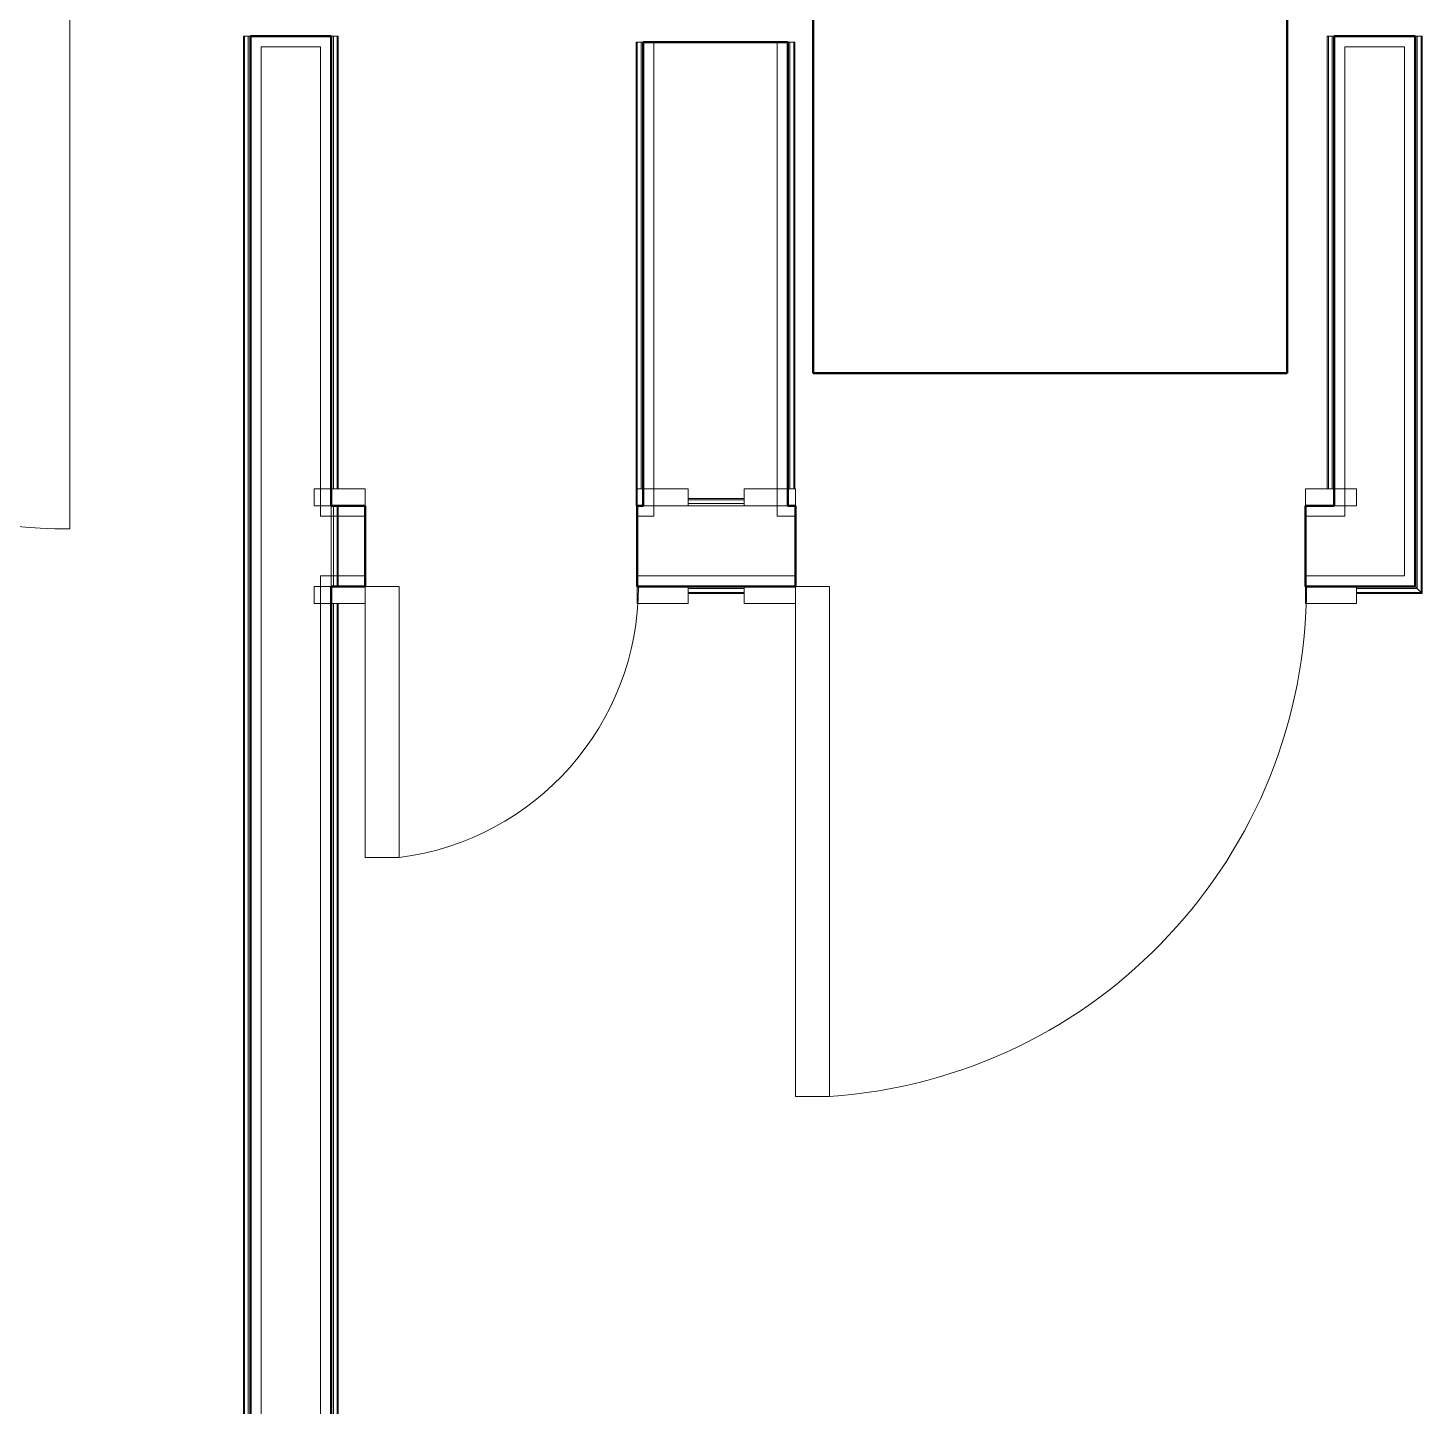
# Model space of a CAD drawing. Header units: inches. Extents: x -4235 to -464, y 9706 to 12425.
# Drawn here: x -3065.1 to -2983.1, y 10732.3 to 10813.4 of the extents above; entities that cross this region are included whole.
import ezdxf

# ---------------------------------------------------------------- set-up
doc = ezdxf.new("R2010")
doc.units = ezdxf.units.IN
doc.header["$MEASUREMENT"] = 0
for name, color, linetype, lineweight in [('0-1', 7, 'Continuous', 5), ('0-2', 10, 'Continuous', 9), ('A-DOOR-1', 7, 'Continuous', 9), ('A-DOOR-2', 90, 'Continuous', 20), ('A-DOOR-4', 31, 'Continuous', 9), ('A-DOOR-6', 31, 'Continuous', 20), ('A-DOOR-FRAM', 31, 'Continuous', 20), ('A-DOOR-FRAM-1', 90, 'Continuous', 20), ('A-DOOR-FRAM-2', 31, 'Continuous', 9), ('A-DOOR-GLAZ', 31, 'Continuous', 9), ('A-GENM', 5, 'Continuous', 9), ('A-GENM-5', 5, 'Continuous', 50), ('A-WALL-1', 250, 'Continuous', 50), ('A-WALL-2', 50, 'Continuous', 13), ('A-WALL-3', 10, 'Continuous', 9), ('A-WALL-4', 254, 'Continuous', 9), ('A-WALL-5', 7, 'Continuous', 9), ('I-WALL-1', 250, 'Continuous', 50), ('I-WALL-2', 10, 'Continuous', 9), ('I-WALL-3', 254, 'Continuous', 9), ('I-WALL-4', 7, 'Continuous', 9)]:
    doc.layers.add(name, color=color, linetype=linetype, lineweight=lineweight)

# ---------------------------------------------------------------- blocks, each defined once
blk = doc.blocks.new('Basic Wall _ INT - W4BØF - _5_8 GYP - 2X4 WOOD_BATT_ - 5_8 GYP_ - ___-2682874-BACKGROUND - 1ST FLOOR')
at = {"layer": 'A-WALL-4'}
for p, q in [((-3052.372, 10812.889), (-3052.434, 10812.889)), ((-3052.226, 10812.889), (-3052.372, 10812.889)), ((-3052.372, 10661.714), (-3052.372, 10812.889)), ((-3052.16, 10812.889), (-3052.222, 10812.889)), ((-3052.021, 10812.889), (-3052.044, 10812.889)), ((-3052.021, 10812.889), (-3052.021, 10661.714))]:
    blk.add_line(p, q, dxfattribs=at)
at = {"layer": 'A-WALL-5'}
for p, q in [((-3052.434, 10812.889), (-3052.146, 10812.889)), ((-3052.434, 10661.714), (-3052.434, 10812.889)), ((-3052.146, 10812.889), (-3052.146, 10661.714)), ((-3052.146, 10812.889), (-3052.063, 10812.889)), ((-3052.063, 10812.889), (-3052.021, 10812.889))]:
    blk.add_line(p, q, dxfattribs=at)
blk = doc.blocks.new('Basic Wall _ INT - W4BØF - _5_8 GYP - 2X4 WOOD_BATT_ - 5_8 GYP_ - ___-2682873-BACKGROUND - 1ST FLOOR')
at = {"layer": 'A-WALL-3'}
for p, q in [((-3047.271, 10785.264), (-3047.271, 10780.514)), ((-3046.919, 10780.514), (-3046.919, 10785.264))]:
    blk.add_line(p, q, dxfattribs=at)
at = {"layer": 'A-WALL-4'}
for p, q in [((-3047.247, 10812.889), (-3047.271, 10812.889)), ((-3047.271, 10812.889), (-3047.271, 10786.273)), ((-3047.069, 10812.889), (-3047.131, 10812.889)), ((-3046.919, 10812.889), (-3047.065, 10812.889)), ((-3046.857, 10812.889), (-3046.919, 10812.889)), ((-3046.919, 10786.273), (-3046.919, 10812.889)), ((-3047.146, 10784.678), (-3047.146, 10785.264)), ((-3046.857, 10780.514), (-3046.857, 10785.264)), ((-3047.146, 10780.553), (-3047.146, 10784.639)), ((-3047.271, 10779.514), (-3047.271, 10661.714)), ((-3046.919, 10661.714), (-3046.919, 10779.514))]:
    blk.add_line(p, q, dxfattribs=at)
at = {"layer": 'A-WALL-5'}
for p, q in [((-3047.271, 10812.889), (-3047.228, 10812.889)), ((-3047.228, 10812.889), (-3047.146, 10812.889)), ((-3047.146, 10786.273), (-3047.146, 10812.889)), ((-3047.146, 10812.889), (-3046.857, 10812.889)), ((-3046.857, 10786.273), (-3046.857, 10812.889)), ((-3047.146, 10661.714), (-3047.146, 10779.514)), ((-3046.857, 10661.714), (-3046.857, 10779.514))]:
    blk.add_line(p, q, dxfattribs=at)
blk = doc.blocks.new('Basic Wall _ INT - W4BØF - _5_8 GYP - 2X4 WOOD_BATT_ - 5_8 GYP_ - ___-3240540-BACKGROUND - 1ST FLOOR')
at = {"layer": 'A-WALL-4'}
for p, q in [((-2988.625, 10812.889), (-2988.687, 10812.889)), ((-2988.479, 10812.889), (-2988.625, 10812.889)), ((-2988.625, 10786.273), (-2988.625, 10812.889)), ((-2988.414, 10812.889), (-2988.476, 10812.889)), ((-2988.274, 10812.889), (-2988.298, 10812.889)), ((-2988.274, 10812.889), (-2988.274, 10786.273))]:
    blk.add_line(p, q, dxfattribs=at)
at = {"layer": 'A-WALL-5'}
for p, q in [((-2988.687, 10812.889), (-2988.399, 10812.889)), ((-2988.687, 10786.273), (-2988.687, 10812.889)), ((-2988.399, 10812.889), (-2988.399, 10786.273)), ((-2988.399, 10812.889), (-2988.317, 10812.889)), ((-2988.317, 10812.889), (-2988.274, 10812.889))]:
    blk.add_line(p, q, dxfattribs=at)
blk = doc.blocks.new('Basic Wall _ INT - W4BØF - _5_8 GYP - 2X4 WOOD_BATT_ - 5_8 GYP_ - ___-3240541-BACKGROUND - 1ST FLOOR')
at = {"layer": 'A-WALL-3'}
for p, q in [((-2983.524, 10780.514), (-2983.5, 10780.49)), ((-2983.384, 10780.374), (-2983.322, 10780.313)), ((-2983.318, 10780.309), (-2983.173, 10780.163)), ((-2983.173, 10780.163), (-2983.11, 10780.101))]:
    blk.add_line(p, q, dxfattribs=at)
at = {"layer": 'A-WALL-4'}
for p, q in [((-2983.5, 10812.889), (-2983.524, 10812.889)), ((-2983.524, 10812.889), (-2983.524, 10780.514)), ((-2983.322, 10812.889), (-2983.384, 10812.889)), ((-2983.173, 10812.889), (-2983.318, 10812.889)), ((-2983.11, 10812.889), (-2983.173, 10812.889)), ((-2983.173, 10780.163), (-2983.173, 10812.889))]:
    blk.add_line(p, q, dxfattribs=at)
at = {"layer": 'A-WALL-5'}
for p, q in [((-2983.524, 10812.889), (-2983.481, 10812.889)), ((-2983.481, 10812.889), (-2983.399, 10812.889)), ((-2983.399, 10780.389), (-2983.399, 10812.889)), ((-2983.399, 10812.889), (-2983.11, 10812.889)), ((-2983.11, 10780.101), (-2983.11, 10812.889))]:
    blk.add_line(p, q, dxfattribs=at)
at = {"layer": 'A-WALL-5', "flags": 128}
for points in [[(-2983.399, 10780.389), (-2983.402, 10780.392), (-2983.41, 10780.4), (-2983.423, 10780.413), (-2983.44, 10780.43), (-2983.46, 10780.45), (-2983.481, 10780.472)], [(-2983.11, 10780.101), (-2983.23, 10780.22), (-2983.321, 10780.312), (-2983.379, 10780.37), (-2983.399, 10780.389)]]:
    blk.add_lwpolyline(points, dxfattribs=at)
blk = doc.blocks.new('Basic Wall _ INT - W4BØF - _5_8 GYP - 2X4 WOOD_BATT_ - 5_8 GYP_ - ___-3240542-BACKGROUND - 1ST FLOOR')
at = {"layer": 'A-WALL-3'}
for p, q in [((-3026.271, 10785.616), (-3022.974, 10785.616)), ((-3022.974, 10785.264), (-3026.271, 10785.264))]:
    blk.add_line(p, q, dxfattribs=at)
at = {"layer": 'A-WALL-4'}
for p, q in [((-3026.271, 10785.678), (-3022.974, 10785.678)), ((-3022.974, 10785.389), (-3026.271, 10785.389))]:
    blk.add_line(p, q, dxfattribs=at)
blk = doc.blocks.new('Basic Wall _ INT - W4BØF - _5_8 GYP - 2X4 WOOD_BATT_ - 5_8 GYP_ - ___-3240543-BACKGROUND - 1ST FLOOR')
at = {"layer": 'A-WALL-3'}
for p, q in [((-3026.271, 10780.514), (-3029.271, 10780.514)), ((-3019.974, 10780.514), (-3022.974, 10780.514)), ((-2983.5, 10780.49), (-2983.524, 10780.514)), ((-2983.322, 10780.313), (-2983.384, 10780.374)), ((-2983.173, 10780.163), (-2983.318, 10780.309)), ((-2983.11, 10780.101), (-2983.173, 10780.163))]:
    blk.add_line(p, q, dxfattribs=at)
at = {"layer": 'A-WALL-4'}
for p, q in [((-3022.974, 10780.514), (-3026.271, 10780.514)), ((-3026.271, 10780.163), (-3022.974, 10780.163)), ((-2983.524, 10780.514), (-2986.974, 10780.514)), ((-2986.974, 10780.163), (-2983.173, 10780.163))]:
    blk.add_line(p, q, dxfattribs=at)
at = {"layer": 'A-WALL-5'}
for p, q in [((-3026.271, 10780.389), (-3022.974, 10780.389)), ((-3026.271, 10780.101), (-3022.974, 10780.101)), ((-2986.974, 10780.389), (-2983.399, 10780.389)), ((-2986.974, 10780.101), (-2983.11, 10780.101))]:
    blk.add_line(p, q, dxfattribs=at)
at = {"layer": 'A-WALL-5', "flags": 128}
for points in [[(-2983.481, 10780.472), (-2983.46, 10780.45), (-2983.44, 10780.43), (-2983.423, 10780.413), (-2983.41, 10780.4), (-2983.402, 10780.392), (-2983.399, 10780.389)], [(-2983.399, 10780.389), (-2983.379, 10780.37), (-2983.321, 10780.312), (-2983.23, 10780.22), (-2983.11, 10780.101)]]:
    blk.add_lwpolyline(points, dxfattribs=at)
blk = doc.blocks.new('SWING - SINGLE - FLUSH - 30_ x 80_ - MAGIC PAK DOOR - ACOUSTICAL SEAL-3199413-BACKGROUND - 1ST FLOOR')
at = {"layer": 'A-DOOR-1'}
blk.add_arc((15, 2.375), 30.067, 93.81407, 180, dxfattribs=at)
at = {"layer": 'A-DOOR-2'}
for p, q in [((13, 2.375), (13, 32.375)), ((15, 32.375), (13, 32.375)), ((15, 2.375), (15, 32.375)), ((15, 2.375), (13, 2.375))]:
    blk.add_line(p, q, dxfattribs=at)
at = {"layer": 'A-DOOR-FRAM-1'}
for p, q in [((-15, 3.375), (-18, 3.375)), ((-18, 3.375), (-18, 2.375)), ((-15, 2.375), (-15, 3.375)), ((18, 3.375), (15, 3.375)), ((15, 3.375), (15, 2.375)), ((18, 2.375), (18, 3.375)), ((-18, 2.375), (-15, 2.375)), ((15, 2.375), (18, 2.375)), ((-15, -2.375), (-18, -2.375)), ((-18, -2.375), (-18, -3.375)), ((-15, -3.375), (-15, -2.375)), ((18, -2.375), (15, -2.375)), ((15, -2.375), (15, -3.375)), ((18, -3.375), (18, -2.375)), ((-18, -3.375), (-15, -3.375)), ((15, -3.375), (18, -3.375))]:
    blk.add_line(p, q, dxfattribs=at)
blk = doc.blocks.new('SWING - SINGLE - FLUSH - 1-4 X 6-8 PASSAGE-3199417-BACKGROUND - 1ST FLOOR')
at = {"layer": 'A-DOOR-1'}
blk.add_arc((8, 2.375), 16.067, 97.15084, 180, dxfattribs=at)
at = {"layer": 'A-DOOR-2'}
for p, q in [((6, 2.375), (6, 18.317)), ((8, 18.317), (6, 18.317)), ((8, 2.375), (8, 18.317)), ((8, 2.375), (6, 2.375))]:
    blk.add_line(p, q, dxfattribs=at)
at = {"layer": 'A-DOOR-FRAM-1'}
for p, q in [((-8, 3.375), (-11, 3.375)), ((-11, 3.375), (-11, 2.375)), ((-8, 2.375), (-8, 3.375)), ((11, 3.375), (8, 3.375)), ((8, 3.375), (8, 2.375)), ((11, 2.375), (11, 3.375)), ((-11, 2.375), (-8, 2.375)), ((8, 2.375), (11, 2.375)), ((-8, -2.375), (-11, -2.375)), ((-11, -2.375), (-11, -3.375)), ((-8, -3.375), (-8, -2.375)), ((11, -2.375), (8, -2.375)), ((8, -2.375), (8, -3.375)), ((11, -3.375), (11, -2.375)), ((-11, -3.375), (-8, -3.375)), ((8, -3.375), (11, -3.375))]:
    blk.add_line(p, q, dxfattribs=at)
blk = doc.blocks.new('Basic Wall _ INT - W8BØF - _5_8 GYP - 2X8 WOOD_BATT_ - 5_8 GYP_ - ___-3240545-BACKGROUND - 1ST FLOOR')
at = {"layer": 'I-WALL-3'}
for p, q in [((-3020.396, 10812.539), (-3020.42, 10812.539)), ((-3020.42, 10786.273), (-3020.42, 10812.539)), ((-3020.218, 10812.539), (-3020.28, 10812.539)), ((-3020.069, 10812.539), (-3020.214, 10812.539)), ((-3020.006, 10812.539), (-3020.069, 10812.539)), ((-3020.069, 10812.539), (-3020.069, 10786.273))]:
    blk.add_line(p, q, dxfattribs=at)
at = {"layer": 'I-WALL-4'}
for p, q in [((-3020.42, 10812.539), (-3020.377, 10812.539)), ((-3020.377, 10812.539), (-3020.295, 10812.539)), ((-3020.295, 10786.273), (-3020.295, 10812.539)), ((-3020.295, 10812.539), (-3020.006, 10812.539)), ((-3020.006, 10812.539), (-3020.006, 10786.273))]:
    blk.add_line(p, q, dxfattribs=at)
blk = doc.blocks.new('Basic Wall _ INT - W8BØF - _5_8 GYP - 2X8 WOOD_BATT_ - 5_8 GYP_ - ___-3240544-BACKGROUND - 1ST FLOOR')
at = {"layer": 'I-WALL-3'}
for p, q in [((-3029.271, 10812.539), (-3029.334, 10812.539)), ((-3029.126, 10812.539), (-3029.271, 10812.539)), ((-3029.271, 10812.539), (-3029.271, 10786.273)), ((-3029.06, 10812.539), (-3029.122, 10812.539)), ((-3028.92, 10812.539), (-3028.944, 10812.539)), ((-3028.92, 10786.273), (-3028.92, 10812.539)), ((-3029.334, 10785.264), (-3029.271, 10785.264))]:
    blk.add_line(p, q, dxfattribs=at)
at = {"layer": 'I-WALL-4'}
for p, q in [((-3029.334, 10812.539), (-3029.045, 10812.539)), ((-3029.334, 10812.539), (-3029.334, 10785.264)), ((-3029.045, 10812.539), (-3029.045, 10786.273)), ((-3029.045, 10812.539), (-3028.963, 10812.539)), ((-3028.963, 10812.539), (-3028.92, 10812.539)), ((-3029.268, 10785.264), (-3029.334, 10785.264))]:
    blk.add_line(p, q, dxfattribs=at)
blk = doc.blocks.new('CTR - 1st Phase - Unit Layouts_rvt-1-BACKGROUND - 1ST FLOOR')
at = {"layer": 'A-WALL-1'}
for p, q in [((-3052.021, 10812.889), (-3052.021, 10658.714)), ((-3051.396, 10812.889), (-3052.021, 10812.889)), ((-3047.896, 10812.889), (-3051.396, 10812.889)), ((-3047.271, 10812.889), (-3047.896, 10812.889)), ((-3047.271, 10785.264), (-3047.271, 10812.889)), ((-2988.274, 10812.889), (-2988.274, 10785.264)), ((-2987.649, 10812.889), (-2988.274, 10812.889)), ((-2984.149, 10812.889), (-2987.649, 10812.889)), ((-2983.524, 10812.889), (-2984.149, 10812.889)), ((-2983.524, 10780.514), (-2983.524, 10812.889)), ((-3045.271, 10785.264), (-3047.271, 10785.264)), ((-3045.271, 10780.514), (-3045.271, 10785.264)), ((-3028.92, 10785.264), (-3029.271, 10785.264)), ((-3029.271, 10785.264), (-3029.271, 10780.514)), ((-3019.974, 10785.264), (-3020.42, 10785.264)), ((-3019.974, 10780.514), (-3019.974, 10785.264)), ((-2988.274, 10785.264), (-2989.974, 10785.264)), ((-2989.974, 10785.264), (-2989.974, 10780.514)), ((-3047.271, 10658.714), (-3047.271, 10780.514)), ((-3047.271, 10780.514), (-3045.271, 10780.514)), ((-3029.271, 10780.514), (-3019.974, 10780.514)), ((-2989.974, 10780.514), (-2988.274, 10780.514)), ((-2988.274, 10780.514), (-2984.149, 10780.514)), ((-2984.149, 10780.514), (-2983.524, 10780.514))]:
    blk.add_line(p, q, dxfattribs=at)
at = {"layer": 'A-WALL-2'}
for p, q in [((-3051.396, 10658.714), (-3051.396, 10812.264)), ((-3047.896, 10812.264), (-3051.396, 10812.264)), ((-3047.896, 10784.639), (-3047.896, 10812.264)), ((-3028.295, 10812.539), (-3028.295, 10785.264)), ((-3021.045, 10812.539), (-3021.045, 10785.264)), ((-2987.649, 10784.639), (-2987.649, 10812.264)), ((-2984.149, 10812.264), (-2987.649, 10812.264)), ((-2984.149, 10781.139), (-2984.149, 10812.264)), ((-3028.295, 10784.639), (-3028.295, 10785.264)), ((-3021.045, 10784.639), (-3021.045, 10785.264)), ((-3047.271, 10784.639), (-3047.896, 10784.639)), ((-3047.271, 10784.639), (-3045.271, 10784.639)), ((-3029.271, 10784.639), (-3028.295, 10784.639)), ((-3021.045, 10784.639), (-3019.974, 10784.639)), ((-2989.974, 10784.639), (-2988.274, 10784.639)), ((-2987.649, 10784.639), (-2988.274, 10784.639)), ((-3047.896, 10658.714), (-3047.896, 10781.139)), ((-3047.271, 10781.139), (-3047.896, 10781.139)), ((-3047.271, 10781.139), (-3045.271, 10781.139)), ((-3029.271, 10781.139), (-3019.974, 10781.139)), ((-2989.974, 10781.139), (-2988.274, 10781.139)), ((-2987.649, 10781.139), (-2988.274, 10781.139)), ((-2984.149, 10781.139), (-2987.649, 10781.139))]:
    blk.add_line(p, q, dxfattribs=at)
at = {"layer": 'A-WALL-3'}
for p, q in [((-3052.021, 10812.889), (-3052.021, 10661.714)), ((-3047.271, 10786.273), (-3047.271, 10812.889)), ((-2988.274, 10812.889), (-2988.274, 10786.273)), ((-2983.524, 10780.514), (-2983.524, 10812.889)), ((-3029.271, 10780.514), (-3026.271, 10780.514)), ((-3026.271, 10780.514), (-3022.974, 10780.514)), ((-3022.974, 10780.514), (-3019.974, 10780.514)), ((-2983.524, 10780.514), (-2986.974, 10780.514)), ((-3047.271, 10661.714), (-3047.271, 10779.514))]:
    blk.add_line(p, q, dxfattribs=at)
at = {"layer": 'A-WALL-4'}
for p, q in [((-3052.021, 10812.889), (-3047.271, 10812.889)), ((-2988.274, 10812.889), (-2983.524, 10812.889)), ((-3045.271, 10785.264), (-3045.271, 10780.514)), ((-3029.271, 10780.514), (-3029.271, 10785.264)), ((-3019.974, 10785.264), (-3019.974, 10780.514)), ((-2989.974, 10780.514), (-2989.974, 10785.264))]:
    blk.add_line(p, q, dxfattribs=at)
at = {"layer": 'I-WALL-1'}
for p, q in [((-3020.42, 10812.539), (-3028.92, 10812.539)), ((-3028.92, 10812.539), (-3028.92, 10785.264)), ((-3020.42, 10785.264), (-3020.42, 10812.539))]:
    blk.add_line(p, q, dxfattribs=at)
at = {"layer": 'I-WALL-2'}
for p, q in [((-3028.92, 10812.539), (-3028.92, 10786.273)), ((-3020.42, 10786.273), (-3020.42, 10812.539))]:
    blk.add_line(p, q, dxfattribs=at)
at = {"layer": 'I-WALL-3'}
blk.add_line((-3028.92, 10812.539), (-3020.42, 10812.539), dxfattribs=at)
at = {"layer": '0-2'}
for name in ['Basic Wall _ INT - W4BØF - _5_8 GYP - 2X4 WOOD_BATT_ - 5_8 GYP_ - ___-2682874-BACKGROUND - 1ST FLOOR', 'Basic Wall _ INT - W4BØF - _5_8 GYP - 2X4 WOOD_BATT_ - 5_8 GYP_ - ___-2682873-BACKGROUND - 1ST FLOOR', 'Basic Wall _ INT - W4BØF - _5_8 GYP - 2X4 WOOD_BATT_ - 5_8 GYP_ - ___-3240540-BACKGROUND - 1ST FLOOR', 'Basic Wall _ INT - W4BØF - _5_8 GYP - 2X4 WOOD_BATT_ - 5_8 GYP_ - ___-3240541-BACKGROUND - 1ST FLOOR', 'Basic Wall _ INT - W8BØF - _5_8 GYP - 2X8 WOOD_BATT_ - 5_8 GYP_ - ___-3240544-BACKGROUND - 1ST FLOOR', 'Basic Wall _ INT - W8BØF - _5_8 GYP - 2X8 WOOD_BATT_ - 5_8 GYP_ - ___-3240545-BACKGROUND - 1ST FLOOR', 'Basic Wall _ INT - W4BØF - _5_8 GYP - 2X4 WOOD_BATT_ - 5_8 GYP_ - ___-3240542-BACKGROUND - 1ST FLOOR', 'Basic Wall _ INT - W4BØF - _5_8 GYP - 2X4 WOOD_BATT_ - 5_8 GYP_ - ___-3240543-BACKGROUND - 1ST FLOOR']:
    blk.add_blockref(name, (0, 0), dxfattribs=at)
at = {"layer": '0-2', "rotation": 180}
for name, p in [('SWING - SINGLE - FLUSH - 1-4 X 6-8 PASSAGE-3199417-BACKGROUND - 1ST FLOOR', (-3037.271, 10782.889)), ('SWING - SINGLE - FLUSH - 30_ x 80_ - MAGIC PAK DOOR - ACOUSTICAL SEAL-3199413-BACKGROUND - 1ST FLOOR', (-3004.974, 10782.889))]:
    blk.add_blockref(name, p, dxfattribs=at)
blk = doc.blocks.new('Door-Inswing-Andersen-400_Series-Single - 3_ 0-1_8_ x 7_ 11 1_2_ - 1ST FLOOR-2896373-BACKGROUND - 1ST FLOOR')
at = {"layer": 'A-DOOR-4'}
blk.add_line((16.875, -0.531), (16.875, -34.281), dxfattribs=at)
blk.add_arc((16.875, -0.531), 33.75, 180, 270, dxfattribs=at)
at = {"layer": 'A-DOOR-6'}
for p, q in [((-16.259, 1.187), (-16.259, 0.542)), ((-16.259, 1.187), (-12.437, 1.187)), ((-12.437, 0.875), (-12.468, 1.187)), ((12.437, 1.187), (-12.437, 1.187)), ((-12.437, 0.781), (-12.437, 0.875)), ((16.259, 1.187), (12.437, 1.187)), ((12.437, 0.875), (12.468, 1.187)), ((12.437, 0.781), (12.437, 0.875)), ((16.259, 1.187), (16.259, 0.542)), ((-16.259, 0.542), (-16.875, 0.531)), ((-16.875, 0.531), (-16.875, -0.531)), ((-13.187, 0.781), (-12.437, 0.781)), ((-13.187, -0.531), (-13.187, 0.781)), ((-12.437, 0.031), (-13.187, 0.031)), ((-12.437, -0.031), (-12.437, 0.031)), ((13.187, 0.781), (12.437, 0.781)), ((12.437, 0.031), (13.187, 0.031)), ((12.437, -0.031), (12.437, 0.031)), ((13.187, -0.531), (13.187, 0.781)), ((16.259, 0.542), (16.875, 0.531)), ((16.875, 0.531), (16.875, -0.531)), ((-16.875, -0.531), (-12.437, -0.531)), ((-13.187, -0.469), (-12.674, -0.469)), ((-13.187, -0.531), (-13.187, -0.469)), ((-12.674, -0.469), (-12.468, -0.217)), ((-12.468, -0.217), (-12.437, -0.031)), ((12.437, -0.531), (-12.437, -0.531)), ((12.468, -0.217), (12.437, -0.031)), ((16.875, -0.531), (12.437, -0.531)), ((12.674, -0.469), (12.468, -0.217)), ((13.187, -0.469), (12.674, -0.469)), ((13.187, -0.531), (13.187, -0.469))]:
    blk.add_line(p, q, dxfattribs=at)
at = {"layer": 'A-DOOR-FRAM'}
for p, q in [((18.062, 5.219), (-18.062, 5.219)), ((-18.062, 5.219), (-18.062, 4.312)), ((18.062, 4.312), (18.062, 5.219)), ((-18.062, 4.875), (-18.062, -1)), ((-18.062, 4.875), (-17.031, 4.875)), ((-18.062, 4.312), (-18.062, -1)), ((-17.031, 3.753), (-17.031, 4.875)), ((17.031, 3.753), (17.031, 4.875)), ((18.062, 4.875), (17.031, 4.875)), ((18.062, 4.875), (18.062, -1)), ((18.062, -1), (18.062, 4.312)), ((-19.688, 3.562), (-18.062, 3.562)), ((-16.688, 3.513), (-17.031, 3.753)), ((-16.688, 2.512), (-16.688, 3.513)), ((16.687, 3.513), (17.031, 3.753)), ((16.687, 2.512), (16.687, 3.513)), ((19.687, 3.562), (18.062, 3.562)), ((-16, 2.356), (-16.688, 2.512)), ((16, 2.356), (16.687, 2.512)), ((-16, 1.219), (-16, 2.356)), ((16, 1.219), (16, 2.356)), ((-16.453, 0.782), (-16.453, 1.219)), ((-16.453, 1.219), (-16, 1.219)), ((16.453, 1.219), (16, 1.219)), ((16.453, 0.782), (16.453, 1.219)), ((-17.031, 0.782), (-16.453, 0.782)), ((-17.031, -1), (-17.031, 0.782)), ((17.031, 0.782), (16.453, 0.782)), ((17.031, -1), (17.031, 0.782)), ((-17.687, -1), (-18.062, -1)), ((-18.062, -1), (-17.031, -1)), ((-18.062, -1), (-17.938, -1)), ((-17.313, -1), (17.312, -1)), ((18.062, -1), (17.031, -1)), ((17.937, -1), (18.062, -1))]:
    blk.add_line(p, q, dxfattribs=at)
at = {"layer": 'A-DOOR-FRAM-2'}
for p, q in [((-17.313, -1), (-17.938, -1)), ((-17.938, -1), (-17.938, -4.313)), ((-17.313, -4.313), (-17.313, -1)), ((17.937, -1), (17.312, -1)), ((17.312, -1), (17.312, -4.313)), ((17.937, -4.313), (17.937, -1)), ((-17.938, -4.313), (-17.313, -4.313)), ((17.312, -4.313), (17.937, -4.313))]:
    blk.add_line(p, q, dxfattribs=at)
at = {"layer": 'A-DOOR-GLAZ'}
for p, q in [((-12.437, 0.625), (-13.187, 0.625)), ((-13.187, 0.187), (-12.437, 0.187)), ((-12.977, 0.625), (-12.977, 0.187)), ((12.437, 0.781), (-12.437, 0.781)), ((12.437, 0.625), (-12.437, 0.625)), ((12.437, 0.187), (-12.437, 0.187)), ((12.437, 0.031), (-12.437, 0.031)), ((12.437, 0.625), (13.187, 0.625)), ((13.187, 0.187), (12.437, 0.187)), ((12.977, 0.625), (12.977, 0.187))]:
    blk.add_line(p, q, dxfattribs=at)
blk = doc.blocks.new('V-Series_EWC4_SPVU_RFA_2015 - 1ST FLOOR-2484708-BACKGROUND - 1ST FLOOR')
at = {"layer": 'A-GENM'}
for p, q in [((-3131.332, 12089.689), (-3128.535, 12089.689)), ((-3128.035, 12089.689), (-3125.05, 12089.689)), ((-3124.55, 12089.689), (-3121.566, 12089.689)), ((-3121.066, 12089.689), (-3118.082, 12089.689)), ((-3117.582, 12089.689), (-3114.597, 12089.689)), ((-3114.097, 12089.689), (-3111.113, 12089.689)), ((-3110.613, 12089.689), (-3107.628, 12089.689)), ((-3107.128, 12089.689), (-3104.332, 12089.689))]:
    blk.add_line(p, q, dxfattribs=at)
at = {"layer": 'A-GENM-5'}
for p, q in [((-3131.769, 12090.689), (-3132.332, 12090.689)), ((-3132.332, 12090.689), (-3132.332, 12089.689)), ((-3103.894, 12090.689), (-3131.769, 12090.689)), ((-3131.769, 12090.689), (-3131.769, 12089.689)), ((-3131.769, 12089.689), (-3131.769, 12090.689)), ((-3103.894, 12089.689), (-3103.894, 12090.689)), ((-3103.332, 12090.689), (-3103.894, 12090.689)), ((-3103.894, 12090.689), (-3103.894, 12089.689)), ((-3103.332, 12089.689), (-3103.332, 12090.689)), ((-3132.332, 12089.689), (-3131.769, 12089.689)), ((-3131.769, 12089.689), (-3103.894, 12089.689)), ((-3131.769, 12089.689), (-3131.769, 12060.252)), ((-3131.332, 12089.689), (-3131.769, 12089.689)), ((-3131.332, 12088.689), (-3131.332, 12089.689)), ((-3128.035, 12089.689), (-3128.535, 12089.689)), ((-3128.535, 12089.689), (-3128.535, 12088.689)), ((-3128.035, 12088.689), (-3128.035, 12089.689)), ((-3124.55, 12089.689), (-3125.05, 12089.689)), ((-3125.05, 12089.689), (-3125.05, 12088.689)), ((-3124.55, 12088.689), (-3124.55, 12089.689)), ((-3121.066, 12089.689), (-3121.566, 12089.689)), ((-3121.566, 12089.689), (-3121.566, 12088.689)), ((-3121.066, 12088.689), (-3121.066, 12089.689)), ((-3117.582, 12089.689), (-3118.082, 12089.689)), ((-3118.082, 12089.689), (-3118.082, 12088.689)), ((-3117.582, 12088.689), (-3117.582, 12089.689)), ((-3114.097, 12089.689), (-3114.597, 12089.689)), ((-3114.597, 12089.689), (-3114.597, 12088.689)), ((-3114.097, 12088.689), (-3114.097, 12089.689)), ((-3110.613, 12089.689), (-3111.113, 12089.689)), ((-3111.113, 12089.689), (-3111.113, 12088.689)), ((-3110.613, 12088.689), (-3110.613, 12089.689)), ((-3107.128, 12089.689), (-3107.628, 12089.689)), ((-3107.628, 12089.689), (-3107.628, 12088.689)), ((-3107.128, 12088.689), (-3107.128, 12089.689)), ((-3103.894, 12089.689), (-3104.332, 12089.689)), ((-3104.332, 12089.689), (-3104.332, 12088.689)), ((-3103.894, 12089.689), (-3103.332, 12089.689)), ((-3103.894, 12060.252), (-3103.894, 12089.689)), ((-3128.535, 12088.689), (-3131.332, 12088.689)), ((-3125.05, 12088.689), (-3128.035, 12088.689)), ((-3121.566, 12088.689), (-3124.55, 12088.689)), ((-3118.082, 12088.689), (-3121.066, 12088.689)), ((-3114.597, 12088.689), (-3117.582, 12088.689)), ((-3111.113, 12088.689), (-3114.097, 12088.689)), ((-3107.628, 12088.689), (-3110.613, 12088.689)), ((-3104.332, 12088.689), (-3107.128, 12088.689)), ((-3131.769, 12060.252), (-3103.894, 12060.252))]:
    blk.add_line(p, q, dxfattribs=at)

msp = doc.modelspace()

# ---------------------------------------------------------------- block references
at = {"layer": '0-1'}
msp.add_blockref('CTR - 1st Phase - Unit Layouts_rvt-1-BACKGROUND - 1ST FLOOR', (0, 0), dxfattribs=at)
at = {"layer": 'A-DOOR-4'}
msp.add_blockref('Door-Inswing-Andersen-400_Series-Single - 3_ 0-1_8_ x 7_ 11 1_2_ - 1ST FLOOR-2896373-BACKGROUND - 1ST FLOOR', (-3079.524, 10818.177), dxfattribs=at)
at = {"layer": 'A-GENM'}
msp.add_blockref('V-Series_EWC4_SPVU_RFA_2015 - 1ST FLOOR-2484708-BACKGROUND - 1ST FLOOR', (112.845, -1267.2), dxfattribs=at)

doc.saveas('drawing.dxf')
